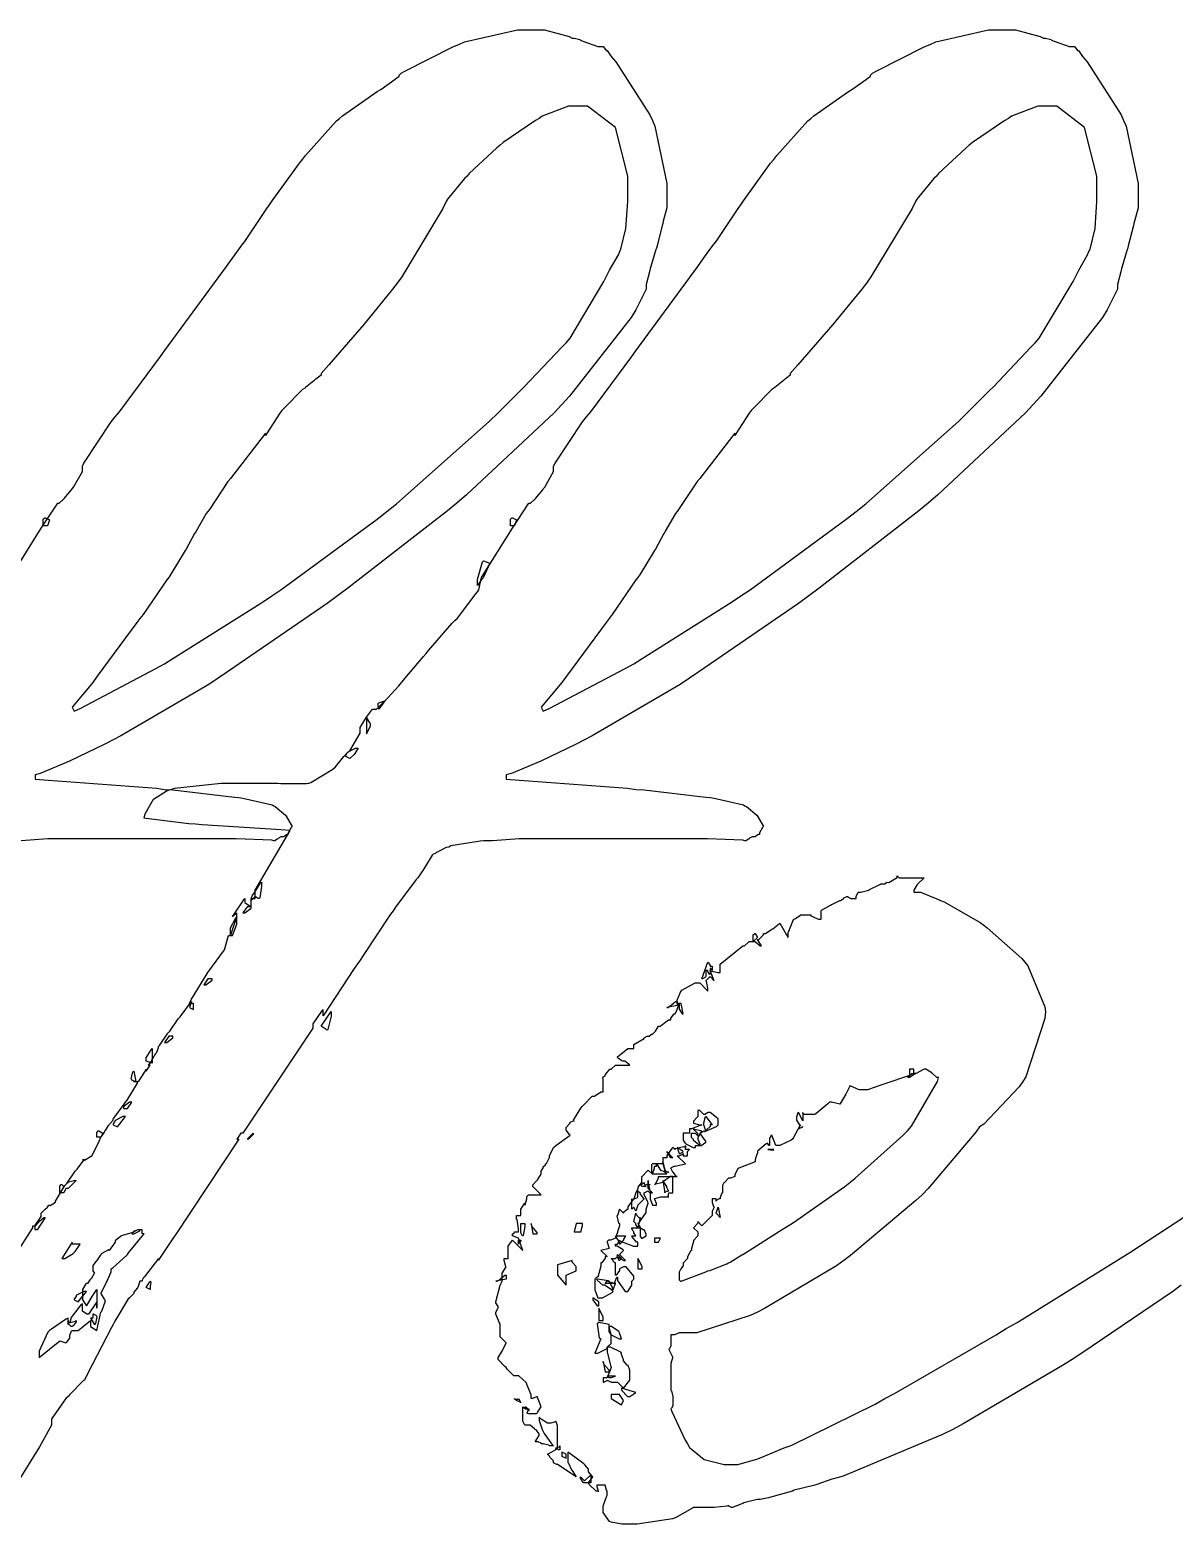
# Model space of a CAD drawing. Extents: x 103 to 248, y 22 to 332.
# Drawn here: x 181.59 to 201.21, y 131.59 to 157.2 of the extents above; entities that cross this region are included whole.
import ezdxf

# ---------------------------------------------------------------- set-up
doc = ezdxf.new("R2010")
doc.units = 0
doc.header["$MEASUREMENT"] = 0

msp = doc.modelspace()

# ---------------------------------------------------------------- linework, layer by layer
at = {"color": 7}
for points in [[(181.258, 147.814), (181.787, 148.66), (182.069, 149.085), (182.095, 149.085), (182.164, 149.146), (182.174, 149.155), (182.182, 149.164), (182.306, 149.315), (182.316, 149.331), (182.342, 149.359), (182.492, 149.629), (182.492, 149.718), (182.518, 149.772), (182.985, 150.478), (183.056, 150.566), (183.126, 150.654), (183.832, 151.598), (183.903, 151.694), (184.962, 153.142), (185.138, 153.388), (185.244, 153.529), (185.279, 153.573), (185.657, 154.138), (185.702, 154.2), (185.746, 154.27), (186.213, 154.915), (186.267, 154.976), (186.319, 155.047), (186.848, 155.637), (186.902, 155.681), (186.954, 155.725), (187.545, 156.14), (187.608, 156.174), (187.854, 156.351), (187.862, 156.361), (187.924, 156.406), (187.924, 156.421), (187.96, 156.457), (188.021, 156.493), (188.842, 156.906), (188.948, 156.95), (189.045, 156.994), (189.95, 157.198), (190.253, 157.198), (190.412, 157.198), (190.835, 157.084), (190.889, 157.056), (190.923, 157.056), (191.02, 157.032), (191.029, 157.022), (191.073, 157.004), (191.331, 156.916), (191.418, 156.916), (191.426, 156.907), (191.472, 156.846), (191.488, 156.846), (191.558, 156.74), (191.637, 156.651), (192.22, 155.743), (192.264, 155.645), (192.308, 155.549), (192.51, 154.564), (192.51, 154.234), (192.51, 154.146), (192.448, 153.917), (192.44, 153.881), (192.431, 153.847), (192.343, 153.494), (192.334, 153.458), (192.325, 153.432), (192.236, 153.142), (192.228, 153.106), (192.218, 153.071), (192.158, 152.833), (192.158, 152.753), (191.981, 152.4), (191.902, 152.268), (190.845, 150.919), (190.712, 150.777), (190.58, 150.636), (189.079, 149.226), (188.913, 149.085), (188.753, 148.952), (187.042, 147.629), (186.866, 147.497), (186.69, 147.365), (184.978, 146.192), (184.82, 146.086), (184.661, 145.98), (183.154, 145.098), (183.021, 145.028), (182.879, 144.957), (182.27, 144.661), (181.769, 144.454), (181.681, 144.427), (181.681, 144.356), (181.909, 144.34), (183.761, 144.198), (183.903, 144.18), (184.044, 144.172), (185.102, 144.049), (185.172, 144.04), (185.243, 144.031), (185.746, 143.915), (185.773, 143.897), (185.8, 143.889), (185.975, 143.739), (185.984, 143.721), (186.09, 143.545), (186.072, 143.528), (186.02, 143.436), (186.02, 143.404), (186.002, 143.404), (185.958, 143.378), (185.95, 143.368), (185.914, 143.368), (185.896, 143.368), (185.852, 143.343), (185.844, 143.334), (185.834, 143.326), (185.789, 143.298), (185.773, 143.298), (185.738, 143.308), (185.128, 143.334), (184.926, 143.334), (184.722, 143.334), (184.11, 143.334), (183.241, 143.334), (182.951, 143.334), (182.739, 143.334), (182.262, 143.334), (182.104, 143.334), (181.9, 143.334), (181.443, 143.298)], [(181.328, 136.172), (181.645, 136.665), (181.645, 136.701), (181.679, 136.701), (181.787, 136.861), (181.787, 136.914), (181.857, 136.984), (181.857, 136.984), (181.893, 137.018), (181.893, 137.018), (181.893, 137.018), (181.918, 137.054), (181.927, 137.054), (181.941, 137.047), (182.033, 137.105), (182.033, 137.124), (182.05, 137.152), (182.192, 137.39), (182.21, 137.407), (182.226, 137.425), (182.368, 137.637), (182.386, 137.654), (182.403, 137.672), (182.517, 137.822), (182.527, 137.83), (182.492, 137.83), (182.527, 137.822), (182.663, 137.906), (182.782, 138.148), (182.809, 138.219), (182.809, 138.219), (182.818, 138.228), (182.87, 138.307), (182.879, 138.325), (182.888, 138.334), (182.941, 138.421), (182.951, 138.429), (182.959, 138.439), (183.021, 138.512), (183.021, 138.535), (183.03, 138.545), (183.206, 138.783), (183.232, 138.818), (183.259, 138.854), (183.435, 139.145), (183.444, 139.171), (183.461, 139.18), (183.575, 139.357), (183.585, 139.383), (183.585, 139.347), (183.657, 139.453), (183.621, 139.453), (183.637, 139.463), (183.691, 139.536), (183.691, 139.56), (183.7, 139.569), (183.752, 139.656), (183.761, 139.664), (183.77, 139.674), (183.797, 139.747), (183.797, 139.77), (183.814, 139.788), (183.956, 140.001), (183.974, 140.017), (183.99, 140.035), (184.132, 140.247), (184.15, 140.265), (184.167, 140.283), (184.344, 140.52), (184.362, 140.546), (184.326, 140.442), (184.397, 140.406), (184.397, 140.406), (184.397, 140.442), (184.397, 140.442), (184.397, 140.442), (184.397, 140.495), (184.397, 140.512), (184.326, 140.512), (184.362, 140.582), (184.643, 141.041), (184.926, 141.428), (184.996, 141.676), (185.068, 141.676), (185.076, 141.702), (185.138, 141.868), (185.138, 141.923), (185.138, 141.958), (185.138, 142.037), (185.138, 142.063), (185.068, 141.993), (185.084, 142.021), (185.261, 142.284), (185.279, 142.31), (185.279, 142.24), (185.385, 142.169), (185.385, 142.205), (185.385, 142.205), (185.385, 142.24), (185.385, 142.24), (185.385, 142.24), (185.385, 142.294), (185.385, 142.31), (185.455, 142.31), (185.455, 142.328), (185.455, 142.369), (185.455, 142.382), (185.455, 142.399), (185.455, 142.44), (185.455, 142.452), (186.054, 143.474), (185.896, 143.484), (184.547, 143.572), (184.433, 143.581), (184.317, 143.59), (183.585, 143.678), (183.551, 143.687), (183.567, 143.758), (183.713, 144.013), (183.948, 144.163), (184.01, 144.18), (184.07, 144.198), (184.871, 144.286), (185.138, 144.286), (185.491, 144.286), (185.507, 144.286), (185.561, 144.286), (185.561, 144.286), (185.578, 144.286), (185.618, 144.286), (185.631, 144.286), (185.844, 144.286), (185.896, 144.278), (186.337, 144.278), (186.373, 144.286), (186.407, 144.296), (186.788, 144.525), (186.832, 144.569), (186.972, 144.745), (187.042, 144.815), (187.077, 144.843), (187.255, 145.141), (187.255, 145.238), (187.361, 145.415), (187.361, 145.132), (187.377, 145.15), (187.431, 145.27), (187.431, 145.308), (187.421, 145.318), (187.369, 145.407), (187.361, 145.415), (187.465, 145.557), (187.537, 145.557), (187.678, 145.697), (187.73, 145.751), (187.915, 145.954), (187.995, 146.05), (187.995, 146.05), (188.021, 146.078), (188.339, 146.456), (188.383, 146.509), (188.427, 146.563), (188.832, 147.028), (188.877, 147.072), (188.921, 147.116), (189.238, 147.533), (189.265, 147.567), (189.291, 147.603), (189.335, 147.814), (189.335, 147.814), (189.865, 148.66), (190.147, 149.085), (190.173, 149.085), (190.244, 149.146), (190.253, 149.155), (190.262, 149.164), (190.384, 149.315), (190.394, 149.331), (190.42, 149.359), (190.57, 149.629), (190.57, 149.718), (190.596, 149.772), (191.064, 150.478), (191.135, 150.566), (191.206, 150.654), (191.91, 151.598), (191.981, 151.694), (193.04, 153.142), (193.216, 153.388), (193.322, 153.529), (193.357, 153.573), (193.737, 154.138), (193.781, 154.2), (193.825, 154.27), (194.291, 154.915), (194.345, 154.976), (194.397, 155.047), (194.926, 155.637), (194.98, 155.681), (195.032, 155.725), (195.623, 156.14), (195.685, 156.174), (195.932, 156.351), (195.941, 156.361), (196.004, 156.406), (196.004, 156.421), (196.038, 156.457), (196.099, 156.493), (196.92, 156.906), (197.026, 156.95), (197.123, 156.994), (198.028, 157.198), (198.331, 157.198), (198.49, 157.198), (198.913, 157.084), (198.967, 157.056), (199.001, 157.056), (199.098, 157.032), (199.107, 157.022), (199.151, 157.004), (199.409, 156.916), (199.496, 156.916), (199.504, 156.907), (199.549, 156.846), (199.566, 156.846), (199.636, 156.74), (199.715, 156.651), (200.298, 155.743), (200.342, 155.645), (200.386, 155.549), (200.59, 154.564), (200.59, 154.234), (200.59, 154.146), (200.527, 153.917), (200.518, 153.881), (200.509, 153.847), (200.422, 153.494), (200.414, 153.458), (200.404, 153.432), (200.316, 153.142), (200.308, 153.106), (200.298, 153.071), (200.237, 152.833), (200.237, 152.753), (200.061, 152.4), (199.981, 152.268), (198.923, 150.919), (198.79, 150.777), (198.658, 150.636), (197.157, 149.226), (196.99, 149.085), (196.832, 148.952), (195.122, 147.629), (194.946, 147.497), (194.769, 147.365), (193.058, 146.192), (192.899, 146.086), (192.739, 145.98), (191.232, 145.098), (191.099, 145.028), (190.958, 144.957), (190.35, 144.661), (189.847, 144.454), (189.758, 144.427), (189.758, 144.356), (189.987, 144.34), (191.839, 144.198), (191.981, 144.18), (192.122, 144.172), (193.18, 144.049), (193.252, 144.04), (193.322, 144.031), (193.824, 143.915), (193.851, 143.897), (193.877, 143.889), (194.054, 143.739), (194.064, 143.721), (194.168, 143.545), (194.151, 143.528), (194.098, 143.436), (194.098, 143.404), (194.08, 143.404), (194.036, 143.378), (194.028, 143.368), (193.992, 143.368), (193.974, 143.368), (193.93, 143.343), (193.922, 143.334), (193.912, 143.326), (193.867, 143.298), (193.851, 143.298), (193.815, 143.308), (193.208, 143.334), (193.005, 143.334), (192.8, 143.334), (192.188, 143.334), (191.318, 143.334), (191.029, 143.334), (190.817, 143.334), (190.342, 143.334), (190.183, 143.334), (189.979, 143.334), (189.523, 143.298), (189.371, 143.298), (189.309, 143.29), (188.806, 143.21), (188.772, 143.192), (188.728, 143.184), (188.498, 143.061), (188.49, 143.051), (188.472, 143.025), (188.33, 142.787), (188.313, 142.769), (188.243, 142.663), (188.215, 142.637), (187.862, 142.161), (187.818, 142.099), (187.774, 142.039), (187.307, 141.332), (187.255, 141.252), (187.149, 141.111), (186.619, 140.299), (186.619, 140.406), (186.592, 140.379), (186.443, 140.162), (186.443, 140.089), (185.244, 138.289), (185.208, 138.289), (185.138, 138.183), (185.172, 138.183), (184.08, 136.525), (184.052, 136.499), (183.814, 136.138), (183.797, 136.102), (183.797, 136.136), (183.551, 135.819), (183.541, 135.811), (183.515, 135.766), (183.515, 135.749), (183.48, 135.749), (183.444, 135.643), (183.435, 135.635), (183.374, 135.562), (183.374, 135.537), (183.364, 135.529), (183.312, 135.476), (183.304, 135.467), (183.276, 135.45), (183.048, 135.062), (183.021, 135.008), (182.994, 134.955), (182.579, 134.162), (182.527, 134.056), (182.509, 134.047), (182.28, 133.809), (182.246, 133.773), (182.21, 133.739), (181.98, 133.412), (181.963, 133.386), (181.963, 133.28), (181.813, 133.015), (181.787, 132.961), (181.759, 132.909), (181.372, 132.293)], [(201.33, 135.679), (201.188, 135.573), (199.627, 134.515), (199.46, 134.408), (199.292, 134.304), (197.592, 133.307), (197.415, 133.21), (197.239, 133.121), (195.535, 132.406), (195.369, 132.362), (195.341, 132.354), (195.085, 132.266), (195.05, 132.256), (195.024, 132.248), (194.697, 132.169), (194.663, 132.151), (194.274, 132.045), (194.256, 132.037), (194.112, 132.009), (194.064, 132.009), (194.036, 132.001), (193.833, 131.948), (193.815, 131.939), (193.798, 131.931), (193.647, 131.878), (193.639, 131.869), (193.621, 131.869), (193.577, 131.895), (193.569, 131.903), (193.541, 131.895), (193.324, 131.869), (193.252, 131.869), (193.18, 131.869), (193.022, 131.869), (192.969, 131.869), (192.951, 131.86), (192.687, 131.71), (192.653, 131.692), (192.609, 131.676), (192.005, 131.586), (191.805, 131.586), (191.743, 131.586), (191.584, 131.614), (191.558, 131.622), (191.531, 131.632), (191.418, 131.783), (191.418, 131.833), (191.418, 131.895), (191.47, 132.045), (191.488, 132.079), (191.488, 132.079), (191.488, 132.115), (191.488, 132.115), (191.488, 132.151), (191.478, 132.169), (191.452, 132.256), (191.452, 132.256), (191.452, 132.256), (191.346, 132.256), (191.312, 132.256), (191.312, 132.23), (191.336, 132.151), (191.346, 132.151), (191.302, 132.151), (191.178, 132.266), (191.17, 132.292), (191.242, 132.398), (191.232, 132.407), (191.17, 132.48), (191.17, 132.504), (191.17, 132.53), (191.108, 132.6), (191.099, 132.608), (191.09, 132.618), (190.851, 132.795), (190.817, 132.821), (190.817, 132.644), (190.825, 132.628), (190.879, 132.514), (190.889, 132.504), (190.959, 132.398), (190.64, 132.608), (190.623, 132.608), (190.57, 132.636), (190.57, 132.644), (190.57, 132.672), (190.508, 132.734), (190.5, 132.751), (190.464, 132.785), (190.49, 132.795), (190.631, 132.874), (190.64, 132.891), (190.64, 133.103), (190.64, 133.139), (190.64, 133.218), (190.64, 133.244), (190.64, 133.271), (190.614, 133.342), (190.606, 133.35), (190.596, 133.342), (190.523, 133.314), (190.5, 133.314), (190.464, 133.314), (190.36, 133.386), (190.324, 133.42), (190.324, 133.36), (190.376, 133.21), (190.394, 133.174), (190.41, 133.139), (190.552, 132.937), (190.57, 132.927), (190.5, 132.927), (190.49, 132.937), (190.391, 132.961), (190.36, 132.961), (190.36, 132.971), (190.306, 132.997), (190.288, 132.997), (190.253, 132.997), (190.324, 133.103), (190.324, 133.131), (190.27, 133.201), (190.253, 133.21), (190.244, 133.219), (190.17, 133.28), (190.147, 133.28), (190.147, 133.28), (190.111, 133.28), (190.111, 133.28), (190.077, 133.28), (190.041, 133.35), (190.041, 133.386), (190.041, 133.464), (190.041, 133.49), (190.041, 133.518), (190.041, 133.578), (190.041, 133.597), (190.05, 133.588), (190.095, 133.562), (190.111, 133.562), (190.147, 133.562), (190.111, 133.49), (190.138, 133.482), (190.278, 133.482), (190.288, 133.49), (190.296, 133.5), (190.35, 133.588), (190.36, 133.597), (190.288, 133.773), (190.278, 133.765), (190.207, 133.739), (190.183, 133.739), (190.183, 133.801), (190.12, 133.969), (190.111, 133.985), (190.102, 134.013), (189.976, 134.126), (189.935, 134.126), (189.891, 134.126), (189.776, 134.241), (189.758, 134.268), (189.732, 134.286), (189.618, 134.406), (189.618, 134.444), (189.688, 134.549), (189.758, 134.691), (189.654, 134.797), (189.654, 135.008), (189.582, 135.184), (189.582, 135.212), (189.609, 135.274), (189.618, 135.29), (189.618, 135.318), (189.582, 135.377), (189.582, 135.396), (189.654, 135.679), (189.688, 135.749), (189.688, 135.767), (189.688, 135.807), (189.688, 135.819), (189.688, 135.837), (189.688, 135.877), (189.688, 135.89), (189.758, 135.996), (189.749, 135.996), (189.724, 136.102), (189.724, 136.136), (189.794, 136.136), (189.794, 136.164), (189.794, 136.223), (189.794, 136.242), (189.794, 136.27), (189.794, 136.329), (189.794, 136.349), (189.865, 136.455), (190.041, 136.278), (189.971, 136.489), (189.865, 136.525), (189.865, 136.561), (189.873, 136.561), (189.901, 136.587), (189.901, 136.595), (189.971, 136.595), (189.971, 136.649), (189.943, 136.808), (189.935, 136.808), (189.935, 136.878), (190.007, 136.878), (190.007, 136.984), (190.077, 137.09), (190.077, 137.054), (190.085, 137.064), (190.111, 137.163), (190.111, 137.195), (190.111, 137.204), (190.138, 137.231), (190.147, 137.231), (190.199, 137.231), (190.319, 137.231), (190.36, 137.231), (190.217, 137.371), (190.217, 137.399), (190.278, 137.469), (190.288, 137.477), (190.296, 137.487), (190.36, 137.586), (190.36, 137.619), (190.36, 137.637), (190.384, 137.681), (190.394, 137.69), (190.394, 137.708), (190.43, 137.747), (190.43, 137.76), (190.446, 137.769), (190.5, 137.869), (190.5, 137.9), (190.57, 138.042), (190.606, 138.077), (190.712, 138.148), (190.853, 138.253), (190.843, 138.263), (190.783, 138.336), (190.783, 138.359), (190.783, 138.387), (190.843, 138.449), (190.853, 138.465), (190.853, 138.475), (190.905, 138.501), (190.923, 138.501), (190.913, 138.511), (191.037, 138.713), (191.065, 138.748), (191.091, 138.775), (191.229, 138.924), (191.276, 138.924), (191.284, 138.934), (191.383, 138.994), (191.418, 138.994), (191.418, 139.022), (191.418, 139.081), (191.418, 139.101), (191.418, 139.128), (191.418, 139.187), (191.418, 139.207), (191.418, 139.207), (191.414, 139.237), (191.418, 139.241), (191.418, 139.251), (191.452, 139.277), (191.452, 139.277), (191.461, 139.295), (191.534, 139.383), (191.558, 139.383), (191.629, 139.453), (191.875, 139.453), (191.866, 139.463), (191.794, 139.524), (191.771, 139.524), (191.753, 139.524), (191.707, 139.551), (191.699, 139.56), (191.689, 139.56), (191.665, 139.586), (191.665, 139.594), (191.841, 139.736), (191.947, 139.736), (191.947, 139.736), (191.947, 139.77), (191.947, 139.77), (191.947, 139.806), (192.123, 139.912), (192.123, 139.922), (192.176, 139.947), (192.194, 139.947), (192.21, 139.947), (192.25, 139.983), (192.264, 139.983), (192.3, 140.017), (192.316, 140.035), (192.37, 140.123), (192.37, 140.123), (192.404, 140.123), (192.422, 140.141), (192.541, 140.229), (192.581, 140.229), (192.581, 140.257), (192.635, 140.335), (192.653, 140.335), (192.687, 140.406), (192.723, 140.512), (192.723, 140.442), (192.723, 140.415), (192.775, 140.335), (192.793, 140.335), (192.757, 140.512), (192.687, 140.512), (192.687, 140.565), (192.748, 140.706), (192.757, 140.722), (192.766, 140.74), (192.997, 140.865), (193.076, 140.865), (193.216, 140.722), (193.216, 140.766), (193.19, 140.891), (193.182, 140.899), (193.252, 140.971), (193.322, 140.899), (193.252, 141.075), (193.252, 141.075), (193.26, 141.067), (193.386, 141.041), (193.428, 141.041), (193.428, 141.059), (193.428, 141.099), (193.428, 141.111), (193.428, 141.129), (193.428, 141.169), (193.428, 141.181), (193.815, 141.5), (193.842, 141.5), (193.912, 141.562), (193.922, 141.57), (193.958, 141.57), (193.958, 141.57), (193.992, 141.57), (193.992, 141.57), (193.992, 141.57), (194.018, 141.57), (194.028, 141.57), (194.028, 141.57), (194.113, 141.496), (194.134, 141.5), (194.064, 141.604), (194.09, 141.604), (194.168, 141.684), (194.168, 141.71), (194.203, 141.71), (194.292, 141.773), (194.31, 141.781), (194.327, 141.791), (194.441, 141.879), (194.451, 141.887), (194.451, 141.887), (194.565, 141.684), (194.593, 141.64), (194.593, 141.72), (194.68, 141.949), (194.697, 141.957), (194.715, 141.967), (194.808, 142.029), (194.84, 142.029), (194.856, 142.029), (194.896, 142.029), (194.91, 142.029), (194.926, 142.029), (194.966, 142.029), (194.98, 142.029), (194.98, 142.011), (195.112, 141.957), (195.156, 141.957), (195.156, 141.975), (195.156, 142.016), (195.156, 142.029), (195.156, 142.047), (195.156, 142.087), (195.156, 142.099), (195.165, 142.109), (195.315, 142.197), (195.333, 142.205), (195.349, 142.215), (195.465, 142.267), (195.475, 142.276), (195.491, 142.276), (195.535, 142.302), (195.545, 142.31), (195.545, 142.32), (195.597, 142.346), (195.615, 142.346), (195.615, 142.338), (195.667, 142.31), (195.685, 142.31), (195.756, 142.31), (195.756, 142.346), (195.792, 142.416), (195.836, 142.416), (195.95, 142.444), (195.968, 142.452), (195.985, 142.462), (196.162, 142.55), (196.18, 142.558), (196.251, 142.558), (196.285, 142.592), (196.319, 142.584), (196.461, 142.671), (196.461, 142.699), (196.497, 142.663), (196.92, 142.663), (196.911, 142.655), (196.822, 142.568), (196.814, 142.558), (196.804, 142.55), (196.744, 142.451), (196.744, 142.416), (196.858, 142.416), (197.141, 142.303), (197.203, 142.276), (197.263, 142.25), (197.882, 141.897), (197.944, 141.853), (198.005, 141.809), (198.596, 141.279), (198.65, 141.217), (198.702, 141.157), (198.993, 140.45), (199.003, 140.37), (198.993, 140.255), (198.666, 139.251), (198.614, 139.171), (198.552, 139.083), (197.943, 138.439), (197.872, 138.395), (197.811, 138.307), (196.99, 137.337), (196.886, 137.231), (196.78, 137.134), (195.659, 136.19), (195.545, 136.102), (195.421, 136.014), (194.186, 135.282), (194.064, 135.22), (193.94, 135.159), (193.026, 134.867), (192.723, 134.867), (192.713, 134.859), (192.64, 134.831), (192.617, 134.831), (192.581, 134.831), (192.581, 134.805), (192.581, 134.746), (192.581, 134.725), (192.581, 134.709), (192.581, 134.655), (192.581, 134.655), (192.581, 134.638), (192.555, 134.594), (192.546, 134.585), (192.555, 134.559), (192.617, 134.444), (192.617, 134.444), (192.607, 134.436), (192.581, 134.337), (192.581, 134.302), (192.581, 134.286), (192.581, 134.246), (192.581, 134.232), (192.581, 134.215), (192.581, 134.175), (192.581, 134.162), (192.581, 133.879), (192.589, 133.871), (192.617, 133.772), (192.617, 133.739), (192.617, 133.721), (192.617, 133.667), (192.617, 133.667), (192.617, 133.633), (192.617, 133.616), (192.589, 133.572), (192.581, 133.562), (192.599, 133.518), (192.828, 133.023), (192.863, 132.961), (192.898, 132.901), (193.154, 132.693), (193.492, 132.608), (193.605, 132.608), (193.727, 132.608), (194.054, 132.698), (194.098, 132.715), (194.521, 132.891), (194.644, 132.935), (196.082, 133.642), (196.251, 133.739), (196.417, 133.827), (198.155, 134.833), (198.331, 134.938), (198.516, 135.044), (200.28, 136.138), (200.448, 136.242), (200.615, 136.349), (202.15, 137.355)]]:
    msp.add_lwpolyline(points, dxfattribs=at)
for points in [[(182.316, 145.591), (182.35, 145.521), (182.465, 145.574), (183.753, 146.254), (183.903, 146.333), (184.044, 146.421), (185.578, 147.391), (185.738, 147.497), (185.896, 147.603), (187.545, 148.81), (187.714, 148.942), (187.88, 149.075), (189.468, 150.487), (189.618, 150.636), (190.007, 151.025), (190.067, 151.078), (190.711, 151.757), (190.783, 151.835), (190.853, 151.915), (191.434, 152.885), (191.488, 152.999), (191.522, 153.07), (191.531, 153.079), (191.681, 153.344), (191.699, 153.388), (191.725, 153.442), (191.809, 153.795), (191.841, 154.258), (191.841, 154.41), (191.841, 154.689), (191.629, 155.523), (191.152, 155.892), (190.993, 155.892), (190.825, 155.892), (190.376, 155.717), (190.324, 155.681), (190.262, 155.647), (189.706, 155.266), (189.654, 155.222), (189.6, 155.178), (189.123, 154.737), (189.089, 154.693), (189.045, 154.649), (188.753, 154.298), (188.736, 154.27), (188.674, 154.138), (187.968, 152.965), (187.89, 152.859), (187.81, 152.754), (187.315, 152.149), (186.716, 151.456), (186.583, 151.306), (186.583, 151.28), (186.495, 151.211), (186.479, 151.201), (186.461, 151.183), (186.319, 151.069), (186.303, 151.059), (186.267, 151.033), (185.948, 150.708), (185.914, 150.672), (185.878, 150.628), (185.648, 150.275), (185.631, 150.247), (185.631, 150.283), (185.032, 149.508), (184.988, 149.455), (184.67, 148.978), (184.643, 148.942), (184.617, 148.908), (184.441, 148.608), (184.433, 148.59), (184.415, 148.564), (184.273, 148.3), (184.256, 148.273), (184.238, 148.247), (184.008, 147.868), (183.974, 147.814), (183.938, 147.77), (183.533, 147.18), (183.48, 147.108), (183.426, 147.038), (182.747, 146.12), (182.669, 146.014), (182.316, 145.591)], [(190.36, 145.591), (190.394, 145.521), (190.508, 145.574), (191.797, 146.254), (191.947, 146.333), (192.088, 146.421), (193.621, 147.391), (193.781, 147.497), (193.94, 147.603), (195.588, 148.81), (195.756, 148.942), (195.923, 149.075), (197.511, 150.487), (197.662, 150.636), (197.944, 150.919), (198.049, 151.025), (198.111, 151.078), (198.754, 151.757), (198.826, 151.835), (198.896, 151.915), (199.478, 152.885), (199.532, 152.999), (199.566, 153.07), (199.575, 153.079), (199.724, 153.344), (199.742, 153.388), (199.769, 153.442), (199.853, 153.795), (199.885, 154.258), (199.885, 154.41), (199.885, 154.689), (199.672, 155.523), (199.195, 155.892), (199.037, 155.892), (198.869, 155.892), (198.42, 155.717), (198.367, 155.681), (198.305, 155.647), (197.749, 155.266), (197.696, 155.222), (197.642, 155.178), (197.167, 154.737), (197.133, 154.693), (197.088, 154.649), (196.796, 154.298), (196.78, 154.27), (196.718, 154.138), (196.011, 152.965), (195.932, 152.859), (195.852, 152.754), (195.359, 152.149), (194.759, 151.456), (194.627, 151.306), (194.627, 151.28), (194.539, 151.211), (194.521, 151.201), (194.503, 151.183), (194.363, 151.069), (194.345, 151.059), (194.309, 151.033), (193.992, 150.708), (193.958, 150.672), (193.922, 150.628), (193.692, 150.275), (193.675, 150.247), (193.675, 150.283), (193.076, 149.508), (193.032, 149.455), (192.713, 148.978), (192.687, 148.942), (192.659, 148.908), (192.484, 148.608), (192.476, 148.59), (192.458, 148.564), (192.316, 148.3), (192.3, 148.273), (192.282, 148.247), (192.052, 147.868), (192.017, 147.814), (191.981, 147.77), (191.575, 147.18), (191.522, 147.108), (191.469, 147.038), (190.791, 146.12), (190.712, 146.014), (190.36, 145.591)], [(181.893, 148.696), (181.821, 148.696), (181.821, 148.802), (181.821, 148.812), (181.847, 148.836), (181.857, 148.836), (181.927, 148.802), (181.893, 148.696)], [(189.901, 148.696), (189.83, 148.696), (189.83, 148.802), (189.83, 148.812), (189.855, 148.836), (189.865, 148.836), (189.935, 148.802), (189.901, 148.696)], [(189.478, 148.06), (189.478, 148.06), (189.362, 147.806), (189.335, 147.778), (189.265, 147.673), (189.265, 147.779), (189.353, 148.08), (189.371, 148.096), (189.478, 148.06)], [(187.678, 145.697), (187.572, 145.557), (187.572, 145.591), (187.562, 145.601), (187.562, 145.653), (187.572, 145.661), (187.678, 145.697)], [(187.078, 144.709), (187.008, 144.745), (187.008, 144.763), (187.033, 144.807), (187.042, 144.815), (187.051, 144.825), (187.176, 144.885), (187.219, 144.885), (187.149, 144.779), (187.078, 144.709)], [(185.455, 142.346), (185.385, 142.276), (185.385, 142.303), (185.411, 142.364), (185.421, 142.382), (185.429, 142.391), (185.543, 142.566), (185.561, 142.592), (185.561, 142.522), (185.534, 142.32), (185.525, 142.31), (185.507, 142.31), (185.455, 142.346), (185.455, 142.346)], [(185.244, 142.063), (185.279, 142.063), (185.385, 142.143), (185.385, 142.169), (185.315, 142.169), (185.244, 142.063)], [(185.032, 141.676), (185.032, 141.746), (185.032, 141.809), (185.12, 141.967), (185.138, 141.993), (185.128, 141.967), (185.068, 141.781), (185.068, 141.781), (185.032, 141.676)], [(193.992, 141.57), (193.992, 141.676), (193.992, 141.686), (194.018, 141.71), (194.028, 141.71), (194.064, 141.64), (193.992, 141.57)], [(193.216, 141.217), (193.225, 141.209), (193.252, 141.163), (193.252, 141.147), (193.286, 141.147), (193.286, 141.075), (193.286, 141.085), (193.26, 141.111), (193.252, 141.111), (193.252, 141.005), (193.242, 141.015), (193.216, 141.06), (193.216, 141.075), (193.182, 141.075), (193.182, 140.971), (193.172, 140.962), (193.125, 140.935), (193.11, 140.935), (193.216, 141.217)], [(184.573, 140.829), (184.608, 140.829), (184.715, 140.909), (184.715, 140.935), (184.643, 140.935), (184.573, 140.829)], [(186.583, 140.123), (186.76, 140.37), (186.76, 140.291), (186.698, 140.062), (186.69, 140.053), (186.583, 140.123)], [(192.51, 140.442), (192.527, 140.442), (192.571, 140.468), (192.581, 140.476), (192.589, 140.486), (192.662, 140.546), (192.687, 140.546), (192.687, 140.476), (192.51, 140.442)], [(183.903, 139.84), (183.938, 139.84), (184.044, 139.92), (184.044, 139.947), (183.974, 139.947), (183.903, 139.84)], [(183.585, 139.524), (183.585, 139.577), (183.673, 139.718), (183.691, 139.736), (183.691, 139.488), (183.585, 139.524)], [(183.408, 139.171), (183.391, 139.171), (183.338, 139.198), (183.338, 139.207), (183.329, 139.216), (183.356, 139.339), (183.374, 139.347), (183.408, 139.171)], [(196.674, 139.277), (196.251, 139.135), (196.215, 139.119), (195.95, 139.03), (195.862, 139.03), (195.808, 139.03), (195.667, 139.092), (195.651, 139.101), (195.641, 139.084), (195.588, 138.968), (195.579, 138.958), (195.475, 138.782), (195.457, 138.792), (195.337, 138.818), (195.298, 138.818), (195.271, 138.792), (195.068, 138.616), (195.05, 138.606), (194.874, 138.606), (194.864, 138.606), (194.84, 138.634), (194.84, 138.642), (194.84, 138.501), (194.769, 138.642), (194.759, 138.634), (194.733, 138.561), (194.733, 138.535), (194.733, 138.509), (194.786, 138.429), (194.804, 138.429), (194.794, 138.413), (194.68, 138.21), (194.663, 138.183), (194.645, 138.166), (194.447, 138.077), (194.381, 138.077), (194.31, 138.253), (194.3, 138.245), (194.274, 138.199), (194.274, 138.183), (194.274, 138.077), (194.265, 138.077), (194.24, 138.104), (194.24, 138.113), (194.212, 138.104), (194.064, 137.979), (194.064, 137.936), (194.054, 137.928), (194.028, 137.829), (194.028, 137.796), (193.745, 137.69), (193.727, 137.673), (193.675, 137.579), (193.675, 137.547), (193.665, 137.539), (193.605, 137.513), (193.605, 137.513), (193.569, 137.513), (193.499, 137.443), (193.489, 137.434), (193.463, 137.388), (193.463, 137.371), (193.463, 137.267), (193.453, 137.258), (193.428, 137.185), (193.428, 137.16), (193.41, 137.16), (193.358, 137.134), (193.358, 137.124), (193.358, 137.16), (193.286, 137.16), (193.286, 137.124), (193.286, 137.098), (193.313, 137.028), (193.322, 137.018), (193.286, 136.948), (193.286, 136.878), (193.11, 136.701), (193.04, 136.772), (193.04, 136.745), (192.978, 136.675), (192.969, 136.665), (193.04, 136.595), (193.04, 136.525), (193.04, 136.525), (192.969, 136.446), (192.969, 136.419), (192.96, 136.411), (192.933, 136.312), (192.933, 136.278), (192.916, 136.262), (192.863, 136.168), (192.863, 136.136), (192.854, 136.128), (192.793, 136.057), (192.793, 136.032), (192.793, 136.014), (192.757, 135.974), (192.757, 135.96), (192.748, 135.952), (192.723, 135.906), (192.723, 135.89), (192.723, 135.783), (192.723, 135.775), (192.748, 135.749), (192.757, 135.749), (192.801, 135.767), (193.18, 135.909), (193.216, 135.926), (193.251, 135.935), (193.541, 136.049), (193.569, 136.066), (193.595, 136.076), (193.798, 136.2), (193.815, 136.208), (193.86, 136.234), (194.505, 136.649), (194.593, 136.701), (194.681, 136.755), (195.563, 137.372), (195.651, 137.443), (195.739, 137.513), (196.558, 138.246), (196.638, 138.325), (196.708, 138.405), (197.149, 139.171), (197.167, 139.241), (197.141, 139.241), (197.07, 139.303), (197.062, 139.311), (197.052, 139.321), (196.953, 139.383), (196.92, 139.383), (196.902, 139.375), (196.783, 139.311), (196.744, 139.311), (196.744, 139.383), (196.674, 139.383), (196.674, 139.277)], [(183.444, 139.171), (183.435, 139.163), (183.374, 139.169), (183.374, 139.171), (183.444, 139.171)], [(196.71, 139.311), (196.78, 139.311), (196.77, 139.303), (196.671, 139.241), (196.638, 139.241), (196.674, 139.277), (196.71, 139.311)], [(183.338, 138.818), (183.303, 138.818), (183.198, 138.739), (183.198, 138.712), (183.268, 138.712), (183.338, 138.818)], [(183.232, 138.571), (183.188, 138.571), (183.064, 138.511), (183.056, 138.501), (183.046, 138.493), (183.021, 138.446), (183.021, 138.429), (183.092, 138.395), (183.232, 138.571)], [(193.04, 138.571), (193.03, 138.563), (192.969, 138.49), (192.969, 138.465), (192.969, 138.457), (193.074, 138.429), (193.11, 138.429), (192.933, 138.359), (192.899, 138.359), (192.899, 138.289), (192.793, 138.289), (192.793, 138.289), (192.793, 138.253), (192.793, 138.253), (192.793, 138.219), (192.793, 138.183), (192.793, 138.166), (192.819, 138.122), (192.829, 138.113), (192.837, 138.104), (192.962, 138.042), (193.005, 138.042), (193.005, 138.077), (193.076, 138.077), (193.102, 138.077), (193.182, 138.13), (193.182, 138.148), (193.172, 138.158), (193.084, 138.281), (193.076, 138.289), (193.076, 138.289), (193.136, 138.316), (193.146, 138.325), (193.162, 138.316), (193.365, 138.403), (193.392, 138.429), (193.392, 138.535), (193.365, 138.553), (193.253, 138.642), (193.216, 138.642), (193.207, 138.634), (193.161, 138.606), (193.146, 138.606), (193.076, 138.678), (193.04, 138.678), (193.04, 138.571)], [(193.146, 138.429), (193.146, 138.465), (193.172, 138.571), (193.182, 138.571), (193.286, 138.429), (193.252, 138.429), (193.252, 138.403), (193.19, 138.343), (193.182, 138.325), (193.146, 138.429)], [(182.809, 138.219), (182.739, 138.219), (182.739, 138.289), (182.739, 138.298), (182.765, 138.325), (182.775, 138.325), (182.845, 138.289), (182.809, 138.219)], [(193.11, 138.325), (193.11, 138.325), (193.11, 138.325), (193.11, 138.325), (193.04, 138.219), (193.04, 138.184), (193.076, 138.104), (193.076, 138.077), (193.058, 138.086), (192.969, 138.159), (192.969, 138.183), (192.96, 138.183), (192.933, 138.21), (192.933, 138.219), (192.933, 138.289), (193.005, 138.289), (193.005, 138.281), (193.03, 138.253), (193.04, 138.253), (193.04, 138.281), (192.978, 138.343), (192.969, 138.359), (193.11, 138.325)], [(194.84, 138.395), (194.769, 138.359), (194.84, 138.395)], [(185.421, 138.289), (185.421, 138.263), (185.341, 138.183), (185.315, 138.183), (185.421, 138.289)], [(191.665, 136.878), (191.655, 136.87), (191.681, 136.747), (191.699, 136.737), (191.699, 136.701), (191.629, 136.489), (191.619, 136.481), (191.546, 136.455), (191.522, 136.455), (191.513, 136.455), (191.488, 136.429), (191.488, 136.419), (191.522, 136.313), (191.382, 136.278), (191.488, 136.172), (191.482, 136.168), (191.452, 136.172), (191.452, 136.172), (191.452, 136.146), (191.399, 136.066), (191.382, 136.066), (191.382, 136.005), (191.328, 135.819), (191.312, 135.819), (191.276, 135.783), (191.276, 135.643), (191.276, 135.599), (191.328, 135.467), (191.346, 135.467), (191.408, 135.467), (191.576, 135.556), (191.594, 135.573), (191.558, 135.607), (191.594, 135.607), (191.629, 135.713), (191.594, 135.713), (191.576, 135.713), (191.535, 135.713), (191.522, 135.713), (191.505, 135.713), (191.464, 135.713), (191.452, 135.713), (191.488, 135.749), (191.629, 135.713), (191.619, 135.731), (191.652, 135.819), (191.665, 135.819), (191.665, 135.759), (191.797, 135.573), (191.841, 135.573), (191.911, 135.679), (191.911, 135.749), (191.947, 135.783), (191.947, 135.837), (191.815, 135.996), (191.771, 135.996), (191.699, 135.96), (191.699, 135.934), (191.645, 135.855), (191.629, 135.855), (191.629, 135.882), (191.629, 135.941), (191.629, 135.96), (191.629, 135.988), (191.629, 136.047), (191.629, 136.066), (191.619, 136.066), (191.594, 136.094), (191.594, 136.102), (191.558, 136.136), (191.629, 136.136), (191.665, 136.172), (191.673, 136.164), (191.772, 136.102), (191.805, 136.102), (191.699, 136.208), (191.771, 136.278), (191.761, 136.288), (191.662, 136.349), (191.629, 136.349), (191.629, 136.385), (191.665, 136.385), (191.699, 136.455), (191.717, 136.438), (191.941, 136.349), (192.017, 136.349), (192.017, 136.419), (191.99, 136.419), (191.919, 136.508), (191.911, 136.525), (191.981, 136.525), (191.972, 136.535), (191.947, 136.58), (191.947, 136.595), (191.937, 136.605), (191.911, 136.65), (191.911, 136.665), (191.928, 136.665), (191.981, 136.665), (191.981, 136.665), (191.998, 136.665), (192.038, 136.665), (192.052, 136.665), (192.052, 136.683), (192.025, 136.729), (192.017, 136.737), (192.043, 136.763), (192.158, 136.929), (192.158, 136.984), (192.194, 137.09), (192.184, 137.108), (192.123, 137.228), (192.123, 137.267), (192.194, 137.301), (192.194, 137.293), (192.218, 137.267), (192.228, 137.267), (192.264, 137.267), (192.194, 137.337), (192.194, 137.355), (192.194, 137.407), (192.194, 137.407), (192.194, 137.407), (192.194, 137.461), (192.194, 137.477), (192.194, 137.433), (192.218, 137.301), (192.228, 137.301), (192.228, 137.16), (192.264, 137.054), (192.334, 137.054), (192.334, 137.082), (192.308, 137.152), (192.3, 137.16), (192.308, 137.17), (192.407, 137.195), (192.44, 137.195), (192.466, 137.195), (192.546, 137.195), (192.546, 137.195), (192.537, 137.204), (192.544, 137.267), (192.546, 137.267), (192.617, 137.267), (192.617, 137.301), (192.617, 137.301), (192.617, 137.337), (192.617, 137.337), (192.617, 137.337), (192.617, 137.363), (192.617, 137.371), (192.617, 137.547), (192.573, 137.547), (192.457, 137.461), (192.44, 137.443), (192.3, 137.407), (192.316, 137.416), (192.37, 137.516), (192.37, 137.547), (192.687, 137.547), (192.669, 137.547), (192.625, 137.611), (192.617, 137.619), (192.581, 137.69), (192.589, 137.699), (192.636, 137.724), (192.653, 137.724), (192.829, 137.76), (192.687, 137.9), (192.723, 137.9), (192.723, 137.9), (192.784, 137.928), (192.793, 137.936), (192.793, 137.9), (192.863, 137.9), (192.863, 137.972), (192.899, 138.006), (192.899, 138.006), (192.863, 138.006), (192.863, 138.006), (192.829, 138.006), (192.829, 138.006), (192.829, 138.042), (192.829, 138.042), (192.829, 138.042), (192.829, 138.068), (192.829, 138.077), (192.829, 138.042), (192.801, 138.052), (192.653, 138.019), (192.653, 138.006), (192.617, 138.042), (192.599, 138.026), (192.51, 137.906), (192.51, 137.866), (192.44, 137.866), (192.44, 137.76), (192.264, 137.76), (192.246, 137.743), (192.247, 137.627), (192.264, 137.619), (192.264, 137.583), (192.194, 137.654), (192.176, 137.637), (192.088, 137.547), (192.088, 137.547), (192.078, 137.539), (192.078, 137.452), (192.088, 137.443), (192.07, 137.434), (192.017, 137.361), (192.017, 137.337), (191.981, 137.267), (191.947, 137.16), (191.929, 137.144), (191.841, 137.024), (191.841, 136.984), (191.831, 136.976), (191.771, 136.93), (191.771, 136.914), (191.699, 136.984), (191.665, 136.878)], [(192.476, 137.654), (192.44, 137.796), (192.476, 137.654)], [(192.51, 137.972), (192.617, 137.866), (192.581, 137.866), (192.51, 137.972)], [(192.687, 138.042), (192.723, 137.936), (192.739, 137.936), (192.784, 137.964), (192.793, 137.972), (192.687, 138.042)], [(194.31, 138.006), (194.24, 138.006), (194.24, 138.006), (194.327, 137.998), (194.345, 138.006), (194.31, 138.006)], [(192.334, 137.76), (192.404, 137.654), (192.404, 137.654), (192.466, 137.629), (192.476, 137.619), (192.51, 137.583), (192.264, 137.583), (192.3, 137.69), (192.3, 137.724), (192.334, 137.724), (192.334, 137.76)], [(192.546, 137.619), (192.476, 137.619), (192.476, 137.654), (192.476, 137.645), (192.528, 137.619), (192.546, 137.619)], [(182.174, 137.267), (182.104, 137.267), (182.104, 137.371), (182.104, 137.381), (182.13, 137.407), (182.14, 137.407), (182.174, 137.371), (182.182, 137.381), (182.236, 137.434), (182.246, 137.443), (182.254, 137.452), (182.353, 137.477), (182.386, 137.477), (182.246, 137.337), (182.21, 137.337), (182.174, 137.267)], [(192.017, 137.195), (192.017, 137.195), (192.017, 137.231), (192.017, 137.231), (192.017, 137.231), (192.017, 137.284), (192.017, 137.301), (192.052, 137.267), (192.052, 137.24), (192.114, 137.17), (192.123, 137.16), (192.017, 137.054), (191.981, 136.948), (191.947, 137.018), (191.911, 136.984), (191.911, 137.16), (191.928, 137.152), (192.007, 137.186), (192.017, 137.195)], [(192.123, 137.443), (192.123, 137.425), (192.148, 137.371), (192.158, 137.371), (192.088, 137.371), (192.052, 137.407), (192.07, 137.407), (192.123, 137.434), (192.123, 137.443)], [(192.158, 137.407), (192.228, 137.407), (192.22, 137.399), (192.166, 137.399), (192.158, 137.407)], [(192.476, 137.267), (192.476, 137.276), (192.528, 137.301), (192.546, 137.301), (192.537, 137.311), (192.51, 137.356), (192.51, 137.371), (192.44, 137.477), (192.476, 137.267)], [(181.681, 136.665), (181.681, 136.693), (181.741, 136.755), (181.751, 136.772), (181.759, 136.781), (181.832, 136.842), (181.857, 136.842), (181.717, 136.631), (181.681, 136.631), (181.681, 136.665)], [(192.017, 136.665), (192.007, 136.675), (191.981, 136.722), (191.981, 136.737), (191.947, 136.772), (191.981, 136.914), (191.981, 136.896), (192.034, 136.842), (192.052, 136.842), (192.017, 136.665)], [(193.428, 136.842), (193.358, 136.914), (193.392, 137.018), (193.428, 136.842)], [(183.374, 136.595), (183.356, 136.587), (183.178, 136.535), (183.162, 136.525), (183.144, 136.517), (183.056, 136.444), (183.056, 136.419), (182.951, 136.278), (182.941, 136.288), (182.826, 136.226), (182.809, 136.208), (182.739, 136.102), (182.729, 136.094), (182.669, 136.021), (182.669, 135.996), (182.669, 135.926), (182.703, 135.89), (182.693, 135.882), (182.641, 135.793), (182.633, 135.783), (182.623, 135.775), (182.578, 135.713), (182.563, 135.713), (182.553, 135.705), (182.492, 135.606), (182.492, 135.573), (182.492, 135.547), (182.492, 135.467), (182.492, 135.467), (182.492, 135.432), (182.563, 135.326), (182.563, 135.326), (182.571, 135.336), (182.659, 135.485), (182.669, 135.503), (182.739, 135.607), (182.739, 135.29), (182.739, 135.396), (182.598, 135.184), (182.571, 135.184), (182.492, 135.238), (182.492, 135.254), (182.492, 135.282), (182.492, 135.341), (182.492, 135.36), (182.474, 135.352), (182.332, 135.176), (182.316, 135.15), (182.301, 135.128), (182.28, 135.044), (182.28, 135.044), (182.246, 135.044), (182.246, 135.114), (182.218, 135.106), (181.962, 134.929), (181.927, 134.902), (181.9, 134.875), (181.751, 134.553), (181.751, 134.444), (182.104, 134.725), (182.21, 134.691), (182.218, 134.7), (182.28, 134.773), (182.28, 134.797), (182.28, 134.823), (182.306, 134.893), (182.316, 134.902), (182.35, 134.902), (182.421, 134.902), (182.605, 135.052), (182.633, 135.078), (182.633, 134.973), (182.739, 134.902), (182.809, 135.22), (182.826, 135.238), (182.888, 135.414), (182.879, 135.431), (182.87, 135.441), (182.818, 135.529), (182.809, 135.537), (182.818, 135.555), (182.906, 135.733), (182.915, 135.749), (182.923, 135.767), (182.985, 135.912), (182.985, 135.96), (183.012, 135.978), (183.25, 136.19), (183.268, 136.208), (183.285, 136.234), (183.523, 136.526), (183.551, 136.561), (183.515, 136.561), (183.515, 136.631), (183.444, 136.631), (183.374, 136.595)], [(183.48, 136.631), (183.453, 136.631), (183.374, 136.605), (183.374, 136.595), (183.338, 136.561), (183.373, 136.561), (183.48, 136.615), (183.48, 136.631)], [(190.007, 136.737), (190.077, 136.737), (190.077, 136.685), (190.05, 136.535), (190.041, 136.525), (190.032, 136.535), (190.007, 136.58), (190.007, 136.595), (190.007, 136.613), (190.007, 136.665), (190.007, 136.665), (190.007, 136.737)], [(190.217, 136.561), (190.288, 136.561), (190.288, 136.587), (190.226, 136.657), (190.217, 136.665), (190.208, 136.675), (190.183, 136.722), (190.183, 136.737), (190.217, 136.561)], [(190.959, 136.737), (190.923, 136.595), (190.949, 136.595), (191.029, 136.595), (191.029, 136.595), (191.037, 136.595), (191.065, 136.703), (191.065, 136.737), (190.959, 136.737)], [(191.805, 136.525), (191.795, 136.517), (191.771, 136.471), (191.771, 136.455), (191.771, 136.455), (191.735, 136.419), (191.735, 136.419), (191.735, 136.419), (191.707, 136.385), (191.699, 136.385), (191.699, 136.419), (191.629, 136.525), (191.629, 136.525), (191.761, 136.525), (191.805, 136.525)], [(192.158, 136.525), (192.158, 136.553), (192.132, 136.615), (192.123, 136.631), (192.106, 136.631), (192.06, 136.657), (192.052, 136.665), (192.052, 136.525), (192.052, 136.517), (192.078, 136.489), (192.088, 136.489), (192.158, 136.525)], [(182.316, 136.419), (182.14, 136.136), (182.192, 136.136), (182.332, 136.226), (182.35, 136.242), (182.368, 136.26), (182.456, 136.385), (182.456, 136.385), (182.316, 136.385), (182.316, 136.419)], [(189.971, 136.385), (189.971, 136.455), (190.007, 136.455), (190.007, 136.438), (189.971, 136.398), (189.971, 136.385)], [(192.37, 136.419), (192.404, 136.489), (192.37, 136.489), (192.37, 136.489), (192.334, 136.489), (192.334, 136.489), (192.3, 136.489), (192.3, 136.419), (192.37, 136.419)], [(190.783, 135.679), (190.783, 135.697), (190.783, 135.737), (190.783, 135.749), (190.783, 135.777), (190.783, 135.836), (190.783, 135.855), (190.959, 135.926), (190.959, 135.996), (190.949, 136.005), (190.889, 136.078), (190.889, 136.102), (190.64, 136.032), (190.64, 135.855), (190.783, 135.679)], [(191.665, 136.208), (191.735, 136.136), (191.699, 136.102), (191.689, 136.112), (191.665, 136.185), (191.665, 136.208)], [(192.017, 135.96), (192.088, 135.96), (192.088, 136.004), (192.025, 136.12), (192.017, 136.136), (192.017, 135.96)], [(183.657, 135.749), (183.665, 135.741), (183.658, 135.679), (183.657, 135.679), (183.657, 135.679), (183.657, 135.653), (183.657, 135.643), (183.657, 135.607), (183.585, 135.643), (183.593, 135.653), (183.647, 135.741), (183.657, 135.749)], [(189.582, 135.749), (189.6, 135.749), (189.644, 135.775), (189.654, 135.783), (189.662, 135.793), (189.734, 135.855), (189.758, 135.855), (189.758, 135.783), (189.582, 135.749)], [(191.312, 135.783), (191.328, 135.793), (191.505, 135.759), (191.522, 135.749), (191.594, 135.607), (191.558, 135.607), (191.461, 135.671), (191.452, 135.679), (191.417, 135.679), (191.32, 135.767), (191.312, 135.783)], [(182.563, 135.573), (182.518, 135.573), (182.394, 135.512), (182.386, 135.503), (182.386, 135.485), (182.35, 135.445), (182.35, 135.431), (182.422, 135.396), (182.563, 135.573)], [(191.242, 135.467), (191.242, 135.432), (191.32, 135.326), (191.346, 135.326), (191.346, 135.396), (191.242, 135.467)], [(191.346, 135.078), (191.418, 135.078), (191.418, 135.132), (191.354, 135.274), (191.346, 135.29), (191.346, 135.078)], [(182.386, 135.078), (182.386, 135.052), (182.332, 134.983), (182.316, 134.973), (182.298, 134.973), (182.246, 135.027), (182.246, 135.044), (182.262, 135.035), (182.377, 135.062), (182.386, 135.078)], [(182.246, 135.078), (182.246, 135.008), (182.246, 135.078)], [(182.633, 135.114), (182.633, 135.114), (182.633, 135.114), (182.633, 135.114), (182.703, 135.008), (182.721, 135.026), (182.747, 135.141), (182.739, 135.15), (182.729, 135.159), (182.684, 135.184), (182.669, 135.184), (182.669, 135.114), (182.633, 135.114)], [(191.276, 134.515), (191.328, 134.515), (191.488, 134.594), (191.488, 134.621), (191.522, 134.655), (191.531, 134.655), (191.558, 134.682), (191.558, 134.691), (191.558, 134.709), (191.558, 134.749), (191.558, 134.761), (191.558, 134.779), (191.558, 134.831), (191.558, 134.831), (191.549, 134.841), (191.522, 134.886), (191.522, 134.902), (191.522, 135.008), (191.346, 135.044), (191.32, 135.018), (191.354, 134.779), (191.382, 134.761), (191.276, 134.515)], [(191.699, 134.867), (191.689, 134.885), (191.564, 134.973), (191.522, 134.973), (191.522, 134.939), (191.549, 134.841), (191.558, 134.831), (191.566, 134.823), (191.692, 134.761), (191.735, 134.761), (191.699, 134.867)], [(191.771, 133.915), (191.875, 134.056), (191.875, 134.074), (191.875, 134.113), (191.875, 134.126), (191.875, 134.144), (191.875, 134.184), (191.875, 134.196), (191.875, 134.224), (191.849, 134.302), (191.841, 134.302), (191.831, 134.312), (191.771, 134.385), (191.771, 134.408), (191.761, 134.418), (191.735, 134.491), (191.735, 134.515), (191.725, 134.533), (191.547, 134.621), (191.488, 134.621), (191.488, 134.533), (191.549, 134.286), (191.558, 134.268), (191.488, 134.092), (191.418, 134.092), (191.418, 134.02), (191.434, 134.02), (191.488, 134.047), (191.488, 134.056), (191.558, 134.02), (191.665, 134.02), (191.771, 133.915)], [(191.452, 134.196), (191.522, 134.196), (191.522, 134.224), (191.461, 134.294), (191.452, 134.302), (191.443, 134.312), (191.418, 134.357), (191.418, 134.372), (191.452, 134.196)], [(191.629, 134.126), (191.619, 134.118), (191.558, 134.092), (191.558, 134.092), (191.558, 134.092), (191.531, 134.092), (191.522, 134.092), (191.488, 134.126), (191.629, 134.126)], [(190.007, 133.667), (189.997, 133.677), (189.935, 133.703), (189.935, 133.703), (189.935, 133.703), (189.901, 133.73), (189.901, 133.739), (189.909, 133.73), (189.961, 133.73), (189.971, 133.739), (190.007, 133.667)], [(191.558, 133.809), (191.558, 133.739), (191.735, 133.633), (191.771, 133.703), (191.699, 133.809), (191.558, 133.809)], [(191.981, 133.843), (191.735, 133.915), (191.735, 133.881), (191.839, 133.773), (191.875, 133.773), (191.981, 133.843)], [(190.077, 133.597), (190.094, 133.597), (190.147, 133.544), (190.147, 133.526), (190.077, 133.597)], [(190.676, 132.927), (190.676, 132.857), (190.658, 132.857), (190.606, 132.883), (190.606, 132.891), (190.623, 132.891), (190.676, 132.919), (190.676, 132.927)], [(190.783, 132.715), (190.783, 132.785), (190.712, 132.821), (190.712, 132.751), (190.783, 132.715)], [(191.17, 132.292), (191.17, 132.292), (191.135, 132.292), (191.135, 132.292), (191.099, 132.292), (191.081, 132.292), (191.029, 132.372), (191.029, 132.398), (191.099, 132.328), (191.206, 132.432), (191.206, 132.292), (191.17, 132.292)]]:
    msp.add_lwpolyline(points, close=True, dxfattribs=at)

doc.saveas('drawing.dxf')
